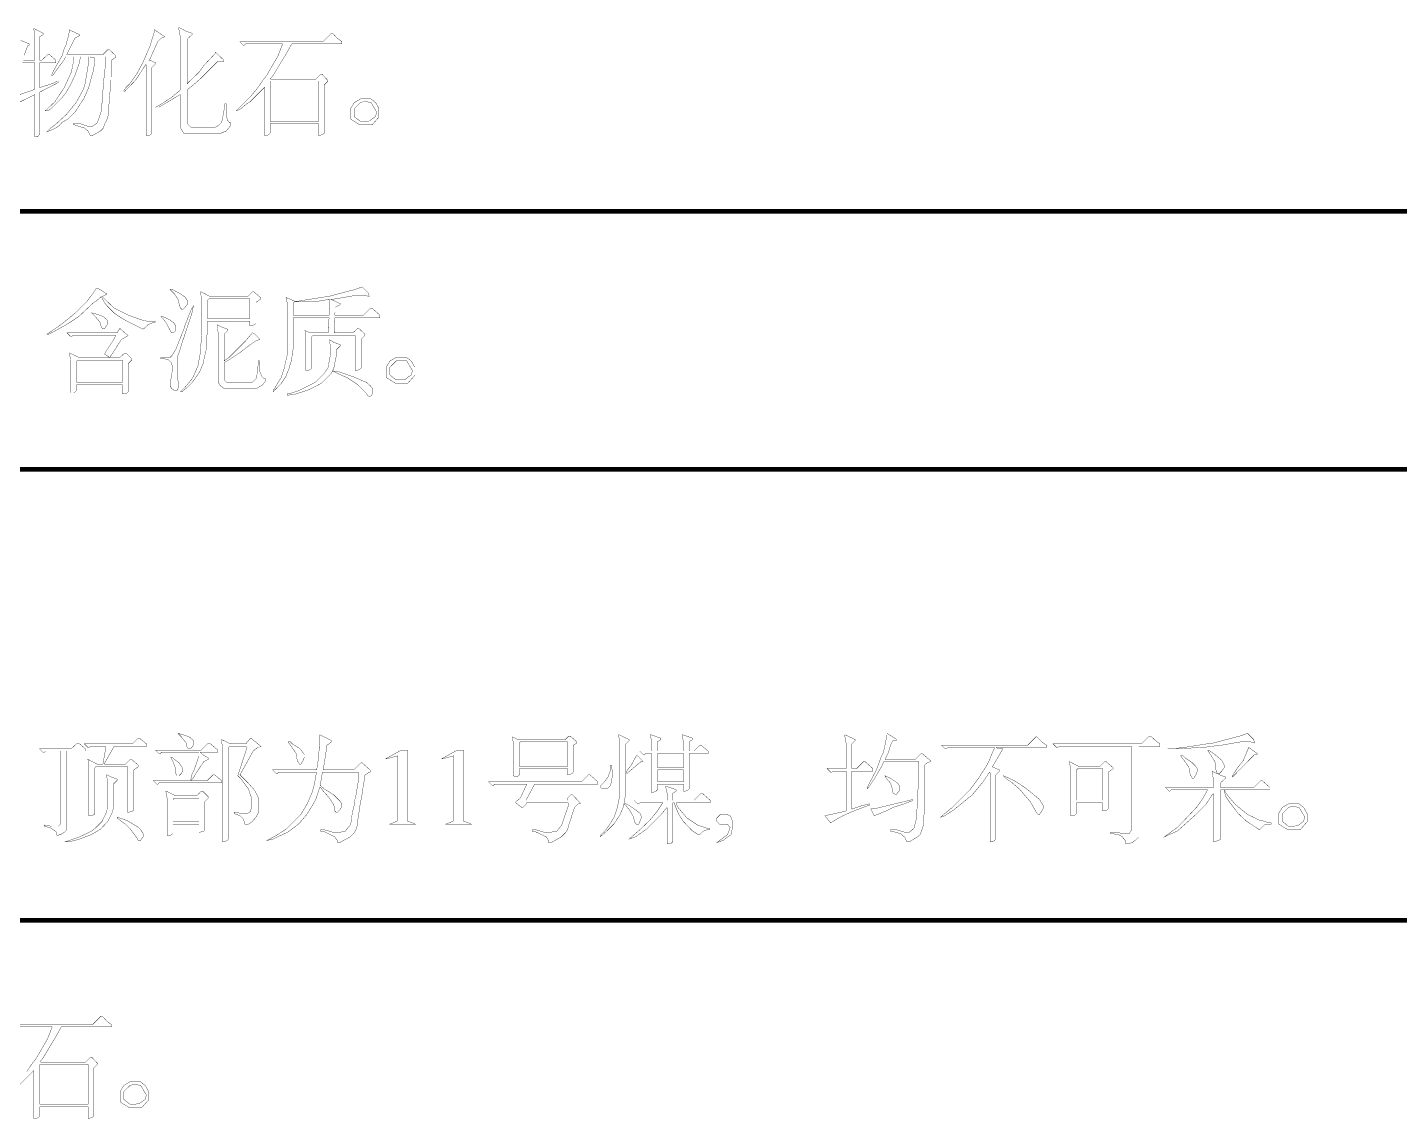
# Model space of a CAD drawing. Extents: x 94 to 452, y -72 to 1042.
# Drawn here: x 314.61 to 357.34, y 191.2 to 225.19 of the extents above; entities that cross this region are included whole.
import ezdxf

# ---------------------------------------------------------------- set-up
doc = ezdxf.new("R2010")
doc.units = 0
doc.header["$MEASUREMENT"] = 0
doc.layers.add('TREE_LAYER', color=7, linetype='Continuous')

msp = doc.modelspace()

# ---------------------------------------------------------------- linework, layer by layer
at = {"layer": 'TREE_LAYER'}
for points, const_width, elevation in [([(319.336216, 225.185953), (319.32249, 225.185953), (319.32249, 225.131051), (319.363667, 224.911443), (319.363667, 223.236933), (319.102882, 223.017325), (318.787196, 222.811443), (318.595039, 222.701639), (318.704843, 222.701639), (318.718569, 222.715365), (319.363667, 223.099678), (319.363667, 223.085953), (319.363667, 222.083992), (319.473471, 221.891835), (320.640137, 221.891835), (320.653863, 221.905561), (320.791118, 221.960463), (320.873471, 222.056541), (320.942098, 222.15262), (320.942098, 222.221247), (320.900922, 222.221247), (320.832294, 222.3036), (320.791118, 222.509482), (320.791118, 222.811443), (320.749941, 222.811443), (320.749941, 222.72909), (320.681314, 222.358502), (320.681314, 222.331051), (320.667588, 222.289874), (320.640137, 222.221247), (320.557784, 222.138894), (320.461706, 222.083992), (319.693078, 222.083992), (319.583274, 222.193796), (319.583274, 223.250659), (319.761706, 223.387914), (320.008765, 223.607521), (320.530333, 224.12909), (320.72249, 224.12909), (320.72249, 224.170267), (320.461706, 224.417325), (320.461706, 224.389874), (320.091118, 223.991835), (319.953863, 223.799678), (319.583274, 223.442816), (319.583274, 223.442816), (319.583274, 224.82909), (319.734255, 224.966345), (319.734255, 225.007521), (319.542098, 225.076149), (319.336216, 225.185953), (319.336216, 225.185953)], 0.01, 65), ([(314.340137, 222.85262), (314.834255, 223.099678), (314.834255, 223.099678), (314.834255, 221.782031), (314.916608, 221.782031), (314.985235, 221.864384), (314.985235, 223.168306), (314.998961, 223.182031), (315.561706, 223.470267), (315.575431, 223.470267), (315.575431, 223.511443), (315.534255, 223.511443), (315.355823, 223.42909), (315.342098, 223.42909), (314.998961, 223.319286), (314.985235, 223.319286), (314.985235, 224.087914), (314.985235, 224.087914), (315.493078, 224.087914), (315.493078, 224.170267), (315.287196, 224.348698), (315.24602, 224.348698), (315.053863, 224.170267), (314.985235, 224.170267), (314.985235, 224.170267), (314.985235, 224.897718), (315.095039, 224.966345), (315.095039, 224.966345), (315.095039, 225.007521), (314.806804, 225.158502), (314.806804, 225.158502)], 0.01, 65), ([(314.504843, 224.321247), (314.614647, 224.623208), (314.628372, 224.636933), (314.655823, 224.636933), (314.655823, 224.67811), (314.395039, 224.787914)], 0.01, 65), ([(314.806804, 225.158502), (314.806804, 225.158502), (314.806804, 225.131051), (314.834255, 224.911443), (314.834255, 224.170267), (314.834255, 224.170267), (314.477392, 224.170267)], 0.01, 65), ([(315.904843, 225.117325), (315.904843, 225.117325), (315.904843, 225.034972), (315.849941, 224.787914), (315.836216, 224.760463), (315.82249, 224.67811), (315.753863, 224.540855), (315.685235, 224.307521), (315.410725, 223.827129), (315.355823, 223.689874), (315.383274, 223.689874), (315.397, 223.7036), (315.740137, 224.170267), (315.795039, 224.28007), (316.042098, 224.28007), (316.042098, 224.266345), (316.042098, 224.156541), (316.000922, 223.909482), (315.987196, 223.882031), (315.973471, 223.799678), (315.753863, 223.319286), (315.465627, 222.88007), (315.163667, 222.591835), (315.24602, 222.591835), (315.342098, 222.660463), (315.657784, 222.976149), (315.795039, 223.140855), (315.932294, 223.374188), (316.083274, 223.689874), (316.234255, 224.115365), (316.234255, 224.170267), (316.275431, 224.28007), (316.52249, 224.28007), (316.52249, 224.266345), (316.52249, 224.156541), (316.412686, 223.497718), (316.412686, 223.470267), (316.344059, 223.250659), (316.124451, 222.85262), (315.82249, 222.482031), (315.479353, 222.166345), (315.314647, 222.042816), (315.204843, 221.933012), (315.465627, 222.042816), (315.602882, 222.138894), (315.685235, 222.234972), (315.863667, 222.331051), (316.097, 222.564384), (316.37151, 222.989874), (316.426412, 223.113404), (316.52249, 223.346737), (316.577392, 223.55262), (316.673471, 223.895757), (316.700922, 224.238894), (316.563667, 224.266345), (316.563667, 224.28007), (317.030333, 224.28007), (317.030333, 224.266345), (317.030333, 223.964384), (317.002882, 223.758502), (316.961706, 223.27811), (316.961706, 223.27811), (316.934255, 222.948698), (316.934255, 222.934972), (316.934255, 222.838894), (316.920529, 222.825169), (316.920529, 222.619286), (316.810725, 222.3036), (316.783274, 222.221247), (316.632294, 222.111443), (316.481314, 222.111443), (316.24798, 222.193796), (316.042098, 222.193796), (316.042098, 222.15262), (316.083274, 222.15262), (316.289157, 222.083992), (316.344059, 222.083992), (316.495039, 221.960463), (316.563667, 221.823208), (316.632294, 221.823208), (316.879353, 221.960463), (316.961706, 222.042816), (317.030333, 222.221247), (317.07151, 222.289874), (317.112686, 222.399678), (317.126412, 222.564384), (317.126412, 222.57811), (317.126412, 222.605561), (317.140137, 222.742816), (317.140137, 222.797718), (317.153863, 222.811443), (317.153863, 222.866345), (317.153863, 222.921247), (317.181314, 223.223208), (317.181314, 223.223208), (317.208765, 223.55262), (317.208765, 223.566345), (317.208765, 223.662423), (317.22249, 223.676149), (317.22249, 224.170267), (317.359745, 224.266345), (317.359745, 224.28007), (317.359745, 224.307521), (317.153863, 224.499678), (317.112686, 224.499678), (316.961706, 224.348698), (315.836216, 224.348698), (315.836216, 224.362423), (316.083274, 224.856541), (316.234255, 224.938894), (316.234255, 224.966345), (315.904843, 225.117325), (315.904843, 225.117325)], 0.01, 65), ([(318.567588, 225.117325), (318.553863, 225.117325), (318.553863, 225.034972), (318.416608, 224.595757), (318.197, 224.087914), (318.004843, 223.731051), (317.785235, 223.42909), (317.675431, 223.319286), (317.606804, 223.223208), (317.606804, 223.209482), (317.64798, 223.209482), (317.977392, 223.55262), (318.293078, 224.033012), (318.306804, 224.019286), (318.306804, 221.823208), (318.389157, 221.823208), (318.444059, 221.850659), (318.485235, 221.891835), (318.485235, 223.950659), (318.595039, 224.060463), (318.595039, 224.087914), (318.416608, 224.170267), (318.402882, 224.170267), (318.389157, 224.170267), (318.416608, 224.197718), (318.663667, 224.746737), (318.773471, 224.856541), (318.883274, 224.897718), (318.567588, 225.117325), (318.567588, 225.117325)], 0.01, 65), ([(324.112686, 225.007521), (324.07151, 225.007521), (323.810725, 224.746737), (321.216608, 224.746737), (321.326412, 224.636933), (321.367588, 224.636933), (321.395039, 224.67811), (322.54798, 224.67811), (322.54798, 224.664384), (322.410725, 224.307521), (322.053863, 223.689874), (321.944059, 223.55262), (321.765627, 223.291835), (321.54602, 223.031051), (321.106804, 222.591835), (321.216608, 222.633012), (321.436216, 222.811443), (321.54602, 222.88007), (321.985235, 223.319286), (321.985235, 223.319286), (321.985235, 221.823208), (322.067588, 221.823208), (322.12249, 221.850659), (322.163667, 221.891835), (322.163667, 222.18007), (322.177392, 222.193796), (323.659745, 222.193796), (323.673471, 222.18007), (323.673471, 221.823208), (323.714647, 221.823208), (323.810725, 221.864384), (323.851902, 221.891835), (323.851902, 223.401639), (323.961706, 223.511443), (323.961706, 223.538894), (323.783274, 223.731051), (323.742098, 223.731051), (323.591118, 223.58007), (322.191118, 223.58007), (322.177392, 223.593796), (322.273471, 223.717325), (322.602882, 224.266345), (322.630333, 224.307521), (322.836216, 224.67811), (324.400922, 224.67811), (324.400922, 224.746737), (324.249941, 224.856541), (324.112686, 225.007521), (324.112686, 225.007521)], 0.01, 65), ([(314.449941, 224.087914), (314.834255, 224.087914), (314.834255, 224.087914), (314.834255, 223.264384), (314.738176, 223.223208), (314.14798, 223.031051)], 0.01, 65), ([(322.163667, 223.497718), (322.177392, 223.511443), (323.659745, 223.511443), (323.673471, 223.497718), (323.673471, 222.262423), (323.659745, 222.262423), (322.177392, 222.262423), (322.163667, 222.262423), (322.163667, 223.497718), (322.163667, 223.497718)], 0.01, 65), ([(325.306804, 222.962423), (324.977392, 222.962423), (324.785235, 222.85262), (324.675431, 222.674188), (324.675431, 222.331051), (324.963667, 222.15262), (325.334255, 222.15262), (325.553863, 222.399678), (325.553863, 222.660463), (325.457784, 222.838894), (325.306804, 222.962423), (325.306804, 222.962423)], 0.01, 65), ([(325.114647, 222.88007), (325.128372, 222.88007), (325.306804, 222.85262), (325.485235, 222.550659), (325.444059, 222.413404), (325.251902, 222.276149), (324.977392, 222.262423), (324.785235, 222.413404), (324.785235, 222.660463), (324.977392, 222.85262), (325.032294, 222.866345), (325.114647, 222.88007), (325.114647, 222.88007)], 0.01, 65), ([(221.22612, 219.464371), (399.22612, 219.464371)], 0.15, 178), ([(316.797013, 217.064943), (316.755836, 217.064943), (316.742111, 217.051218), (316.604856, 216.845336), (316.467601, 216.666904), (316.083287, 216.28259), (315.644072, 215.925728), (315.218581, 215.637492), (315.287209, 215.637492), (315.685248, 215.8571), (315.877405, 215.966904), (316.206817, 216.186512), (316.646032, 216.598277), (316.687209, 216.625728), (316.783287, 216.694355), (316.906817, 216.804159), (317.002895, 216.625728), (317.085248, 216.515924), (317.318581, 216.28259), (317.524464, 216.145336), (317.68917, 216.049257), (318.210738, 215.788473), (318.361719, 215.925728), (318.54015, 216.008081), (318.581327, 216.008081), (318.581327, 216.035532), (318.347993, 216.035532), (318.169562, 216.076708), (318.142111, 216.076708), (317.977405, 216.145336), (317.744072, 216.227688), (317.304856, 216.447296), (316.934268, 216.804159), (317.085248, 216.886512), (316.797013, 217.064943), (316.797013, 217.064943)], 0.01, 66), ([(325.032307, 217.10612), (324.716621, 216.996316), (324.68917, 216.996316), (323.961719, 216.804159), (323.920542, 216.804159), (323.055836, 216.666904), (322.987209, 216.666904), (322.987209, 216.653179), (322.918581, 216.653179), (322.918581, 216.666904), (322.89113, 216.68063), (322.657797, 216.776708), (322.698974, 216.598277), (322.698974, 215.00612), (322.616621, 214.635532), (322.616621, 214.608081), (322.506817, 214.278669), (322.397013, 214.100237), (322.259758, 213.88063), (322.259758, 213.839453), (322.520542, 214.113963), (322.657797, 214.319845), (322.671523, 214.374747), (322.767601, 214.594355), (322.767601, 214.635532), (322.836229, 214.827688), (322.849954, 214.992394), (322.863679, 214.992394), (322.863679, 215.033571), (322.877405, 215.1571), (322.877405, 216.145336), (322.877405, 216.145336), (323.98917, 216.145336), (324.002895, 216.145336), (323.98917, 216.035532), (323.98917, 216.035532), (323.98917, 215.939453), (323.98917, 215.939453), (323.98917, 215.8571), (323.975444, 215.8571), (323.975444, 215.761022), (323.975444, 215.761022), (323.975444, 215.678669), (323.975444, 215.678669), (323.412699, 215.678669), (323.247993, 215.747296), (323.275444, 215.568865), (323.275444, 214.498277), (323.371523, 214.512002), (323.426425, 214.539453), (323.467601, 214.58063), (323.467601, 215.568865), (323.495052, 215.596316), (324.812699, 215.596316), (324.812699, 215.596316), (324.812699, 214.498277), (324.853876, 214.498277), (324.949954, 214.539453), (325.004856, 214.58063), (325.004856, 215.486512), (325.11466, 215.596316), (325.11466, 215.637492), (324.922503, 215.815924), (324.895052, 215.815924), (324.744072, 215.678669), (324.167601, 215.678669), (324.153876, 215.678669), (324.153876, 215.719845), (324.167601, 215.733571), (324.167601, 215.829649), (324.167601, 215.829649), (324.167601, 215.925728), (324.167601, 215.925728), (324.167601, 216.021806), (324.181327, 216.035532), (324.181327, 216.145336), (324.181327, 216.145336), (325.581327, 216.145336), (325.581327, 216.227688), (325.334268, 216.447296), (325.293091, 216.447296), (325.073483, 216.227688), (324.195052, 216.227688), (324.181327, 216.227688), (324.181327, 216.296316), (324.195052, 216.296316), (324.195052, 216.474747), (324.332307, 216.543375), (324.346032, 216.5571), (324.346032, 216.584551), (324.057797, 216.721806), (324.085248, 216.721806), (324.208778, 216.735532), (324.84015, 216.845336), (325.11466, 216.845336), (325.251915, 216.804159), (325.224464, 216.913963), (325.032307, 217.10612), (325.032307, 217.10612)], 0.01, 66), ([(319.130346, 217.023767), (319.047993, 217.023767), (319.198974, 216.872786), (319.308778, 216.694355), (319.336229, 216.543375), (319.377405, 216.447296), (319.418581, 216.40612), (319.446032, 216.40612), (319.528385, 216.488473), (319.597013, 216.584551), (319.597013, 216.666904), (319.51466, 216.790434), (319.377405, 216.886512), (319.130346, 217.023767), (319.130346, 217.023767)], 0.01, 66), ([(320.008778, 216.955139), (319.995052, 216.955139), (319.995052, 216.927688), (320.036229, 216.708081), (320.036229, 215.637492), (319.995052, 215.1571), (319.995052, 215.074747), (319.926425, 214.704159), (319.926425, 214.676708), (319.775444, 214.319845), (319.706817, 214.210041), (319.487209, 213.949257), (319.377405, 213.839453), (319.418581, 213.839453), (319.583287, 213.976708), (319.747993, 214.141414), (319.967601, 214.4571), (320.077405, 214.717885), (320.077405, 214.772786), (320.104856, 214.855139), (320.146032, 215.033571), (320.187209, 215.212002), (320.187209, 215.568865), (320.21466, 215.664943), (320.21466, 216.035532), (320.228385, 216.035532), (321.532307, 216.035532), (321.532307, 216.035532), (321.532307, 215.898277), (321.573483, 215.898277), (321.669562, 215.925728), (321.724464, 215.966904), (321.724464, 216.625728), (321.861719, 216.721806), (321.861719, 216.735532), (321.861719, 216.776708), (321.655836, 216.955139), (321.61466, 216.955139), (321.463679, 216.804159), (320.297013, 216.804159), (320.008778, 216.955139), (320.008778, 216.955139)], 0.01, 66), ([(320.255836, 216.735532), (320.255836, 216.735532), (321.532307, 216.735532), (321.532307, 216.735532), (321.532307, 216.117885), (321.532307, 216.117885), (320.228385, 216.117885), (320.21466, 216.117885), (320.21466, 216.694355), (320.255836, 216.735532), (320.255836, 216.735532)], 0.01, 66), ([(323.98917, 216.708081), (323.98917, 216.721806), (324.016621, 216.708081), (324.016621, 216.433571), (324.002895, 216.433571), (324.002895, 216.337492), (324.002895, 216.323767), (324.002895, 216.227688), (323.98917, 216.227688), (322.877405, 216.227688), (322.877405, 216.227688), (322.877405, 216.584551), (322.918581, 216.639453), (323.687209, 216.666904), (323.824464, 216.694355), (323.98917, 216.708081), (323.98917, 216.708081)], 0.01, 66), ([(316.618581, 216.296316), (316.604856, 216.296316), (316.728385, 216.172786), (316.86564, 216.008081), (316.906817, 215.8571), (316.934268, 215.815924), (317.016621, 215.815924), (317.085248, 215.925728), (317.085248, 216.076708), (316.961719, 216.186512), (316.769562, 216.255139), (316.71466, 216.268865), (316.618581, 216.296316), (316.618581, 216.296316)], 0.01, 66), ([(319.775444, 216.515924), (319.706817, 216.40612), (319.487209, 215.843375), (319.487209, 215.815924), (319.226425, 215.1571), (319.116621, 214.978669), (319.047993, 214.910041), (318.759758, 214.910041), (318.759758, 214.868865), (318.869562, 214.868865), (319.006817, 214.827688), (319.08917, 214.745336), (319.116621, 214.649257), (319.116621, 214.498277), (319.08917, 214.30612), (319.08917, 214.278669), (319.047993, 214.18259), (319.047993, 214.03161), (319.08917, 213.949257), (319.185248, 213.88063), (319.267601, 213.88063), (319.308778, 213.976708), (319.308778, 214.141414), (319.267601, 214.278669), (319.267601, 214.910041), (319.308778, 215.00612), (319.349954, 215.129649), (319.446032, 215.445336), (319.473483, 215.513963), (319.747993, 216.351218), (319.747993, 216.378669), (319.775444, 216.515924), (319.775444, 216.515924)], 0.01, 66), ([(317.483287, 215.815924), (317.400934, 215.678669), (315.836229, 215.678669), (315.946032, 215.568865), (315.987209, 215.568865), (316.028385, 215.596316), (317.359758, 215.596316), (317.359758, 215.596316), (317.263679, 215.417885), (317.044072, 215.088473), (317.016621, 215.019845), (317.016621, 215.00612), (317.126425, 214.937492), (317.153876, 214.910041), (317.153876, 214.910041), (316.206817, 214.910041), (315.918581, 215.047296), (315.946032, 214.813963), (315.946032, 213.812002), (316.042111, 213.812002), (316.097013, 213.839453), (316.138189, 213.88063), (316.138189, 214.059061), (316.138189, 214.059061), (317.551915, 214.059061), (317.56564, 214.059061), (317.56564, 213.770826), (317.606817, 213.770826), (317.702895, 213.798277), (317.744072, 213.839453), (317.744072, 214.717885), (317.853876, 214.827688), (317.853876, 214.868865), (317.675444, 215.047296), (317.634268, 215.047296), (317.483287, 214.910041), (317.167601, 214.910041), (317.167601, 214.910041), (317.263679, 215.047296), (317.524464, 215.459061), (317.744072, 215.596316), (317.634268, 215.678669), (317.483287, 215.815924), (317.483287, 215.815924)], 0.01, 66), ([(318.800934, 216.186512), (318.759758, 216.186512), (318.842111, 216.104159), (318.938189, 215.966904), (319.08917, 215.678669), (319.157797, 215.678669), (319.198974, 215.719845), (319.226425, 215.774747), (319.226425, 215.898277), (319.157797, 215.994355), (319.047993, 216.076708), (318.910738, 216.145336), (318.800934, 216.186512), (318.800934, 216.186512)], 0.01, 66), ([(320.516621, 215.925728), (320.516621, 215.925728), (320.516621, 215.912002), (320.544072, 215.692394), (320.544072, 214.141414), (320.612699, 214.03161), (320.722503, 213.949257), (321.751915, 213.949257), (321.820542, 213.990434), (321.930346, 214.059061), (322.012699, 214.168865), (322.012699, 214.251218), (321.971523, 214.251218), (321.902895, 214.319845), (321.834268, 214.498277), (321.834268, 214.800237), (321.793091, 214.800237), (321.793091, 214.704159), (321.751915, 214.347296), (321.724464, 214.251218), (321.61466, 214.141414), (320.804856, 214.141414), (320.736229, 214.210041), (320.736229, 214.745336), (320.873483, 214.827688), (321.202895, 215.047296), (321.546032, 215.308081), (321.751915, 215.445336), (321.834268, 215.459061), (321.834268, 215.486512), (321.683287, 215.637492), (321.61466, 215.678669), (321.395052, 215.417885), (320.873483, 214.896316), (320.763679, 214.827688), (320.736229, 214.800237), (320.736229, 214.813963), (320.736229, 215.637492), (320.846032, 215.747296), (320.846032, 215.788473), (320.653876, 215.8571), (320.516621, 215.925728), (320.516621, 215.925728)], 0.01, 66), ([(324.016621, 215.459061), (324.016621, 215.459061), (324.016621, 215.43161), (324.044072, 215.212002), (324.044072, 215.00612), (323.975444, 214.635532), (323.975444, 214.608081), (323.86564, 214.429649), (323.563679, 214.127688), (323.069562, 213.88063), (322.74015, 213.770826), (322.698974, 213.770826), (322.698974, 213.729649), (322.959758, 213.770826), (323.385248, 213.908081), (323.755836, 214.100237), (324.085248, 214.429649), (324.098974, 214.484551), (324.112699, 214.484551), (324.222503, 214.429649), (324.56564, 214.278669), (324.895052, 214.059061), (325.155836, 213.798277), (325.224464, 213.702198), (325.293091, 213.702198), (325.361719, 213.798277), (325.361719, 213.921806), (325.293091, 214.017885), (325.155836, 214.141414), (325.100934, 214.155139), (324.826425, 214.278669), (324.798974, 214.292394), (324.277405, 214.470826), (324.249954, 214.470826), (324.153876, 214.484551), (324.112699, 214.498277), (324.153876, 214.608081), (324.195052, 214.827688), (324.236229, 214.992394), (324.236229, 215.1571), (324.346032, 215.266904), (324.346032, 215.308081), (324.153876, 215.376708), (324.016621, 215.459061), (324.016621, 215.459061)], 0.01, 66), ([(316.16564, 214.827688), (316.16564, 214.827688), (317.551915, 214.827688), (317.56564, 214.827688), (317.56564, 214.141414), (317.551915, 214.141414), (316.138189, 214.141414), (316.138189, 214.141414), (316.138189, 214.800237), (316.16564, 214.827688), (316.16564, 214.827688)], 0.01, 66), ([(326.418581, 214.910041), (326.08917, 214.910041), (325.897013, 214.800237), (325.787209, 214.621806), (325.787209, 214.278669), (326.075444, 214.100237), (326.446032, 214.100237), (326.66564, 214.347296), (326.66564, 214.608081), (326.569562, 214.786512), (326.418581, 214.910041), (326.418581, 214.910041)], 0.01, 66), ([(326.226425, 214.827688), (326.24015, 214.827688), (326.418581, 214.800237), (326.597013, 214.498277), (326.555836, 214.361022), (326.363679, 214.223767), (326.08917, 214.210041), (325.897013, 214.361022), (325.897013, 214.608081), (326.08917, 214.800237), (326.144072, 214.813963), (326.226425, 214.827688), (326.226425, 214.827688)], 0.01, 66), ([(221.22612, 211.425005), (399.22612, 211.425005)], 0.15, 178), ([(318.096357, 203.04648), (318.055181, 203.04648), (317.876749, 202.868048), (316.380671, 202.868048), (316.490475, 202.758244), (316.517926, 202.758244), (316.559102, 202.785695), (317.025769, 202.785695), (317.039494, 202.785695), (317.039494, 202.703342), (316.957141, 202.236676), (316.77871, 202.236676), (316.490475, 202.387656), (316.517926, 202.140597), (316.517926, 200.630793), (316.614004, 200.630793), (316.668906, 200.658244), (316.710083, 200.699421), (316.710083, 202.126872), (316.737534, 202.168048), (317.725769, 202.168048), (317.725769, 202.168048), (317.725769, 200.740597), (317.766945, 200.740597), (317.863024, 200.768048), (317.917926, 200.809225), (317.917926, 202.058244), (318.055181, 202.154323), (318.055181, 202.168048), (318.055181, 202.209225), (317.849298, 202.387656), (317.808122, 202.387656), (317.657141, 202.236676), (317.012043, 202.236676), (316.998318, 202.250401), (317.163024, 202.538636), (317.300279, 202.785695), (318.315965, 202.785695), (318.315965, 202.868048), (318.096357, 203.04648), (318.096357, 203.04648)], 0.01, 67), ([(319.3042, 203.19746), (319.290475, 203.19746), (319.414004, 203.073931), (319.551259, 202.895499), (319.57871, 202.758244), (319.619886, 202.717068), (319.688514, 202.717068), (319.770867, 202.826872), (319.770867, 202.977852), (319.647337, 203.087656), (319.441455, 203.156283), (319.386553, 203.170009), (319.3042, 203.19746), (319.3042, 203.19746)], 0.01, 67), ([(321.568906, 203.04648), (321.541455, 203.032754), (321.4042, 202.868048), (320.937534, 202.868048), (320.649298, 203.005303), (320.676749, 202.77197), (320.676749, 199.820989), (320.772828, 199.834715), (320.82773, 199.862166), (320.868906, 199.903342), (320.868906, 202.758244), (320.896357, 202.785695), (321.417926, 202.785695), (321.445377, 202.758244), (321.157141, 201.879813), (321.239494, 201.79746), (321.486553, 201.468048), (321.596357, 201.152362), (321.596357, 200.919029), (321.555181, 200.781774), (321.555181, 200.768048), (321.459102, 200.699421), (321.280671, 200.699421), (321.074788, 200.740597), (321.047337, 200.740597), (321.047337, 200.699421), (321.225769, 200.630793), (321.335573, 200.520989), (321.376749, 200.370009), (321.486553, 200.370009), (321.596357, 200.438636), (321.706161, 200.562166), (321.815965, 200.740597), (321.815965, 201.152362), (321.67871, 201.426872), (321.459102, 201.673931), (321.225769, 201.907264), (321.637534, 202.64844), (321.774788, 202.758244), (321.884592, 202.785695), (321.568906, 203.04648), (321.568906, 203.04648)], 0.01, 67), ([(323.710083, 203.156283), (323.710083, 203.156283), (323.710083, 202.77197), (323.696357, 202.77197), (323.682632, 202.593538), (323.668906, 202.456283), (323.668906, 202.415107), (323.614004, 202.058244), (322.241455, 202.058244), (322.351259, 201.94844), (322.392436, 201.94844), (322.419886, 201.989617), (323.600279, 201.989617), (323.600279, 201.975891), (323.600279, 201.975891), (323.600279, 201.934715), (323.572828, 201.811185), (323.572828, 201.783734), (323.559102, 201.715107), (323.559102, 201.687656), (323.517926, 201.509225), (323.5042, 201.481774), (323.490475, 201.399421), (323.325769, 201.015107), (323.188514, 200.781774), (323.119886, 200.67197), (322.666945, 200.219029), (322.351259, 200.013146), (322.063024, 199.862166), (322.255181, 199.903342), (322.419886, 199.985695), (322.721847, 200.12295), (323.07871, 200.39746), (323.106161, 200.438636), (323.298318, 200.658244), (323.517926, 201.015107), (323.600279, 201.179813), (323.710083, 201.52295), (323.737534, 201.509225), (323.806161, 201.413146), (323.92969, 201.275891), (324.039494, 201.138636), (324.149298, 200.960205), (324.176749, 200.781774), (324.217926, 200.740597), (324.259102, 200.740597), (324.341455, 200.82295), (324.396357, 200.919029), (324.396357, 201.001382), (324.32773, 201.09746), (324.135573, 201.289617), (323.847337, 201.468048), (323.723808, 201.577852), (323.77871, 201.907264), (323.792436, 201.920989), (323.792436, 201.962166), (323.806161, 201.989617), (324.9042, 201.989617), (324.917926, 201.975891), (324.917926, 201.756283), (324.835573, 201.262166), (324.821847, 201.234715), (324.794396, 201.070009), (324.794396, 201.042558), (324.766945, 200.877852), (324.725769, 200.754323), (324.712043, 200.630793), (324.698318, 200.507264), (324.698318, 200.479813), (324.657141, 200.342558), (324.506161, 200.150401), (324.368906, 200.12295), (324.341455, 200.12295), (324.094396, 200.12295), (323.861063, 200.191578), (323.737534, 200.191578), (323.737534, 200.150401), (323.819886, 200.150401), (324.176749, 199.97197), (324.259102, 199.862166), (324.259102, 199.793538), (324.32773, 199.793538), (324.657141, 199.97197), (324.780671, 200.095499), (324.835573, 200.191578), (324.849298, 200.232754), (324.876749, 200.328832), (324.890475, 200.479813), (324.917926, 200.630793), (324.917926, 200.67197), (324.945377, 200.795499), (324.945377, 200.864127), (325.02773, 201.303342), (325.02773, 201.344519), (325.096357, 201.742558), (325.096357, 201.879813), (325.247337, 201.989617), (325.274788, 201.989617), (325.274788, 202.058244), (325.02773, 202.277852), (324.986553, 202.277852), (324.766945, 202.058244), (323.819886, 202.058244), (323.819886, 202.07197), (323.888514, 202.511185), (323.888514, 202.552362), (323.92969, 202.730793), (323.92969, 202.826872), (324.066945, 202.92295), (324.066945, 202.936676), (324.066945, 202.977852), (323.710083, 203.156283), (323.710083, 203.156283)], 0.01, 67), ([(331.506161, 203.115107), (331.464985, 203.115107), (331.355181, 203.005303), (329.872828, 203.005303), (329.708122, 203.087656), (329.735573, 202.909225), (329.735573, 201.879813), (329.8042, 201.838636), (329.845377, 201.838636), (329.92773, 201.907264), (329.92773, 202.085695), (329.92773, 202.099421), (331.423808, 202.099421), (331.423808, 202.085695), (331.423808, 201.907264), (331.464985, 201.907264), (331.574788, 201.94844), (331.602239, 201.989617), (331.602239, 202.826872), (331.712043, 202.895499), (331.712043, 202.936676), (331.506161, 203.115107), (331.506161, 203.115107)], 0.01, 67), ([(333.02969, 203.156283), (333.015965, 203.156283), (333.015965, 203.128832), (333.057141, 202.909225), (333.057141, 201.275891), (333.002239, 201.015107), (332.988514, 200.919029), (332.87871, 200.589617), (332.768906, 200.411185), (332.617926, 200.191578), (332.439494, 200.013146), (332.439494, 199.97197), (332.672828, 200.177852), (332.87871, 200.383734), (333.057141, 200.658244), (333.166945, 200.919029), (333.180671, 201.001382), (333.208122, 200.987656), (333.359102, 200.809225), (333.468906, 200.617068), (333.523808, 200.424911), (333.564985, 200.370009), (333.647337, 200.370009), (333.715965, 200.54844), (333.715965, 200.630793), (333.688514, 200.699421), (333.661063, 200.726872), (333.496357, 200.850401), (333.331651, 200.960205), (333.194396, 201.028832), (333.194396, 201.09746), (333.235573, 201.275891), (333.235573, 202.868048), (333.345377, 202.977852), (333.345377, 203.005303), (333.166945, 203.087656), (333.02969, 203.156283), (333.02969, 203.156283)], 0.01, 67), ([(334.017926, 203.156283), (334.0042, 203.156283), (334.0042, 203.142558), (334.045377, 202.950401), (334.045377, 202.64844), (334.045377, 202.64844), (333.674788, 202.64844), (333.784592, 202.538636), (333.825769, 202.538636), (333.866945, 202.566087), (334.045377, 202.566087), (334.045377, 202.566087), (334.045377, 201.358244), (334.12773, 201.37197), (334.182632, 201.399421), (334.223808, 201.440597), (334.223808, 201.619029), (334.237534, 201.619029), (335.033612, 201.619029), (335.033612, 201.619029), (335.033612, 201.399421), (335.102239, 201.399421), (335.170867, 201.426872), (335.212043, 201.468048), (335.212043, 202.566087), (335.225769, 202.566087), (335.802239, 202.566087), (335.802239, 202.64844), (335.582632, 202.826872), (335.541455, 202.826872), (335.363024, 202.64844), (335.225769, 202.64844), (335.212043, 202.64844), (335.212043, 202.936676), (335.321847, 203.005303), (335.321847, 203.04648), (335.006161, 203.156283), (334.992436, 203.156283), (334.992436, 203.142558), (335.033612, 202.950401), (335.033612, 202.64844), (335.033612, 202.64844), (334.237534, 202.64844), (334.223808, 202.64844), (334.223808, 202.936676), (334.333612, 203.005303), (334.333612, 203.04648), (334.017926, 203.156283), (334.017926, 203.156283)], 0.01, 67), ([(340.057141, 203.156283), (340.057141, 203.156283), (340.057141, 203.128832), (340.098318, 202.909225), (340.098318, 202.099421), (340.084592, 202.099421), (339.508122, 202.099421), (339.617926, 201.989617), (339.659102, 201.989617), (339.686553, 202.017068), (340.084592, 202.017068), (340.098318, 202.017068), (340.098318, 200.781774), (340.002239, 200.754323), (339.439494, 200.630793), (339.617926, 200.411185), (339.947337, 200.603342), (340.180671, 200.713146), (340.523808, 200.850401), (340.825769, 200.960205), (340.825769, 201.001382), (340.661063, 200.960205), (340.633612, 200.960205), (340.276749, 200.836676), (340.276749, 200.836676), (340.276749, 202.017068), (340.276749, 202.017068), (340.935573, 202.017068), (340.935573, 202.099421), (340.688514, 202.319029), (340.647337, 202.319029), (340.42773, 202.099421), (340.276749, 202.099421), (340.276749, 202.099421), (340.276749, 202.868048), (340.386553, 202.977852), (340.386553, 203.005303), (340.208122, 203.087656), (340.057141, 203.156283), (340.057141, 203.156283)], 0.01, 67), ([(341.374788, 203.19746), (341.374788, 203.19746), (341.374788, 203.142558), (341.264985, 202.607264), (341.196357, 202.470009), (341.045377, 202.058244), (340.784592, 201.564127), (340.757141, 201.509225), (340.757141, 201.468048), (340.825769, 201.550401), (340.963024, 201.756283), (341.223808, 202.195499), (341.251259, 202.264127), (341.27871, 202.319029), (342.363024, 202.319029), (342.363024, 202.305303), (342.363024, 201.536676), (342.321847, 201.385695), (342.321847, 201.042558), (342.294396, 200.617068), (342.294396, 200.54844), (342.212043, 200.232754), (342.074788, 200.12295), (341.910083, 200.12295), (341.676749, 200.191578), (341.484592, 200.191578), (341.484592, 200.150401), (341.525769, 200.150401), (341.772828, 200.081774), (341.923808, 199.97197), (341.992436, 199.820989), (342.074788, 199.820989), (342.321847, 199.97197), (342.4042, 200.040597), (342.472828, 200.219029), (342.486553, 200.273931), (342.514004, 200.356283), (342.52773, 200.67197), (342.541455, 200.864127), (342.541455, 202.209225), (342.623808, 202.277852), (342.733612, 202.319029), (342.733612, 202.34648), (342.472828, 202.566087), (342.431651, 202.566087), (342.25322, 202.387656), (341.319886, 202.387656), (341.319886, 202.401382), (341.415965, 202.593538), (341.484592, 202.826872), (341.55322, 202.964127), (341.566945, 202.977852), (341.663024, 202.977852), (341.663024, 203.019029), (341.374788, 203.19746), (341.374788, 203.19746)], 0.01, 67), ([(346.041455, 203.087656), (346.014004, 203.087656), (345.75322, 202.826872), (343.076749, 202.826872), (343.186553, 202.717068), (343.22773, 202.717068), (343.268906, 202.758244), (344.723808, 202.758244), (344.723808, 202.744519), (344.586553, 202.428832), (344.586553, 202.415107), (344.5042, 202.236676), (344.243416, 201.824911), (343.955181, 201.440597), (343.392436, 200.877852), (343.049298, 200.589617), (343.131651, 200.603342), (343.447337, 200.809225), (344.023808, 201.275891), (344.366945, 201.687656), (344.531651, 201.934715), (344.572828, 201.989617), (344.586553, 201.962166), (344.586553, 199.820989), (344.655181, 199.820989), (344.723808, 199.862166), (344.764985, 199.903342), (344.764985, 201.907264), (344.874788, 202.017068), (344.874788, 202.058244), (344.655181, 202.154323), (344.984592, 202.717068), (344.984592, 202.717068), (344.77871, 202.744519), (344.792436, 202.758244), (346.343416, 202.758244), (346.343416, 202.826872), (346.192436, 202.936676), (346.041455, 203.087656), (346.041455, 203.087656)], 0.01, 67), ([(349.582632, 203.115107), (349.541455, 203.115107), (349.294396, 202.868048), (346.549298, 202.868048), (346.659102, 202.758244), (346.686553, 202.758244), (346.72773, 202.785695), (348.992436, 202.785695), (348.992436, 202.785695), (348.992436, 200.191578), (348.923808, 200.081774), (348.772828, 200.081774), (348.443416, 200.109225), (348.333612, 200.12295), (348.333612, 200.081774), (348.594396, 200.040597), (348.7042, 199.97197), (348.814004, 199.834715), (348.814004, 199.752362), (348.855181, 199.752362), (349.006161, 199.793538), (349.102239, 199.862166), (349.212043, 199.97197), (349.212043, 202.785695), (349.225769, 202.785695), (349.870867, 202.785695), (349.870867, 202.868048), (349.733612, 202.977852), (349.582632, 203.115107), (349.582632, 203.115107)], 0.01, 67), ([(352.602239, 203.19746), (352.286553, 203.087656), (352.259102, 203.087656), (351.531651, 202.895499), (351.490475, 202.895499), (350.625769, 202.758244), (350.557141, 202.758244), (350.296357, 202.717068), (350.268906, 202.717068), (351.257141, 202.758244), (351.394396, 202.785695), (351.77871, 202.826872), (352.410083, 202.936676), (352.684592, 202.936676), (352.821847, 202.895499), (352.794396, 203.005303), (352.602239, 203.19746), (352.602239, 203.19746)], 0.01, 67), ([(316.202239, 202.895499), (316.161063, 202.895499), (315.968906, 202.717068), (314.980671, 202.717068), (315.090475, 202.607264), (315.131651, 202.607264), (315.172828, 202.64844), (315.639494, 202.64844), (315.639494, 202.634715), (315.639494, 200.370009), (315.570867, 200.301382), (315.364985, 200.301382), (315.131651, 200.342558), (315.131651, 200.301382), (315.310083, 200.260205), (315.419886, 200.191578), (315.502239, 200.12295), (315.52969, 200.013146), (315.65322, 200.054323), (315.749298, 200.109225), (315.831651, 200.191578), (315.831651, 202.634715), (315.831651, 202.64844), (316.408122, 202.64844), (316.408122, 202.717068), (316.202239, 202.895499), (316.202239, 202.895499)], 0.01, 67), ([(320.27871, 202.895499), (320.237534, 202.895499), (320.017926, 202.675891), (318.590475, 202.675891), (318.700279, 202.566087), (318.741455, 202.566087), (318.782632, 202.607264), (319.949298, 202.607264), (319.949298, 202.607264), (319.949298, 202.49746), (319.798318, 202.058244), (319.72969, 201.920989), (319.688514, 201.728832), (318.521847, 201.728832), (318.631651, 201.619029), (318.672828, 201.619029), (318.700279, 201.660205), (320.649298, 201.660205), (320.649298, 201.728832), (320.42969, 201.907264), (320.388514, 201.907264), (320.210083, 201.728832), (319.702239, 201.728832), (319.702239, 201.728832), (319.770867, 201.811185), (319.949298, 202.099421), (320.100279, 202.319029), (320.237534, 202.387656), (320.237534, 202.428832), (320.059102, 202.538636), (319.990475, 202.607264), (319.990475, 202.607264), (320.539494, 202.607264), (320.539494, 202.675891), (320.27871, 202.895499), (320.27871, 202.895499)], 0.01, 67), ([(322.790475, 202.936676), (322.721847, 202.936676), (322.817926, 202.799421), (322.968906, 202.579813), (323.010083, 202.34648), (323.07871, 202.236676), (323.119886, 202.236676), (323.188514, 202.34648), (323.22969, 202.456283), (323.22969, 202.538636), (323.161063, 202.634715), (323.07871, 202.730793), (322.859102, 202.868048), (322.790475, 202.936676), (322.790475, 202.936676)], 0.01, 67), ([(326.441455, 202.675891), (326.249298, 202.675891), (325.755181, 202.401382), (325.782632, 202.401382), (326.139494, 202.49746), (326.139494, 202.250401), (326.139494, 200.562166), (326.125769, 200.466087), (325.892436, 200.370009), (326.688514, 200.370009), (326.482632, 200.452362), (326.441455, 200.466087), (326.441455, 200.54844), (326.441455, 202.675891), (326.441455, 202.675891)], 0.01, 67), ([(328.184592, 202.675891), (327.992436, 202.675891), (327.498318, 202.401382), (327.525769, 202.401382), (327.882632, 202.49746), (327.882632, 202.250401), (327.882632, 200.562166), (327.868906, 200.466087), (327.635573, 200.370009), (328.431651, 200.370009), (328.225769, 200.452362), (328.184592, 200.466087), (328.184592, 200.54844), (328.184592, 202.675891), (328.184592, 202.675891)], 0.01, 67), ([(329.955181, 202.936676), (329.955181, 202.936676), (331.423808, 202.936676), (331.423808, 202.936676), (331.423808, 202.168048), (331.423808, 202.168048), (329.92773, 202.168048), (329.92773, 202.168048), (329.92773, 202.895499), (329.955181, 202.936676), (329.955181, 202.936676)], 0.01, 67), ([(334.223808, 202.566087), (334.237534, 202.566087), (335.033612, 202.566087), (335.033612, 202.566087), (335.033612, 202.140597), (335.033612, 202.126872), (334.237534, 202.126872), (334.223808, 202.140597), (334.223808, 202.566087), (334.223808, 202.566087)], 0.01, 67), ([(351.366945, 202.675891), (351.366945, 202.675891), (351.366945, 202.662166), (351.586553, 202.319029), (351.614004, 202.07197), (351.655181, 201.962166), (351.641455, 201.94844), (351.5042, 202.017068), (351.5042, 201.962166), (351.545377, 201.742558), (351.545377, 201.509225), (351.545377, 201.509225), (350.049298, 201.509225), (350.159102, 201.399421), (350.186553, 201.399421), (350.22773, 201.440597), (351.35322, 201.440597), (351.35322, 201.426872), (351.215965, 201.179813), (351.037534, 200.919029), (350.598318, 200.452362), (350.406161, 200.260205), (350.008122, 199.97197), (350.406161, 200.150401), (350.474788, 200.205303), (351.010083, 200.685695), (351.298318, 200.973931), (351.5042, 201.289617), (351.545377, 201.317068), (351.545377, 201.317068), (351.545377, 199.820989), (351.586553, 199.820989), (351.682632, 199.862166), (351.764985, 199.889617), (351.764985, 199.903342), (351.764985, 201.426872), (351.764985, 201.440597), (351.874788, 201.440597), (351.874788, 201.426872), (351.915965, 201.24844), (352.05322, 201.042558), (352.300279, 200.713146), (352.547337, 200.479813), (352.972828, 200.191578), (353.123808, 200.342558), (353.219886, 200.370009), (353.343416, 200.370009), (353.343416, 200.411185), (353.261063, 200.411185), (353.055181, 200.479813), (353.000279, 200.479813), (352.602239, 200.67197), (352.231651, 200.973931), (351.984592, 201.262166), (351.874788, 201.426872), (351.888514, 201.440597), (353.302239, 201.440597), (353.302239, 201.509225), (353.055181, 201.728832), (353.014004, 201.728832), (352.794396, 201.509225), (351.764985, 201.509225), (351.764985, 201.509225), (351.764985, 201.660205), (351.915965, 201.79746), (351.915965, 201.838636), (351.723808, 201.907264), (351.668906, 201.94844), (351.723808, 201.94844), (351.806161, 202.030793), (351.874788, 202.126872), (351.874788, 202.209225), (351.806161, 202.34648), (351.77871, 202.373931), (351.586553, 202.538636), (351.435573, 202.64844), (351.366945, 202.675891), (351.366945, 202.675891)], 0.01, 67), ([(352.643416, 202.758244), (352.615965, 202.703342), (352.464985, 202.34648), (352.286553, 202.113146), (352.135573, 201.879813), (352.135573, 201.838636), (352.821847, 202.538636), (352.9042, 202.538636), (352.9042, 202.566087), (352.890475, 202.579813), (352.643416, 202.758244), (352.643416, 202.758244)], 0.01, 67), ([(319.112043, 202.456283), (319.070867, 202.456283), (319.139494, 202.319029), (319.221847, 202.099421), (319.221847, 201.975891), (319.249298, 201.879813), (319.249298, 201.879813), (319.331651, 201.879813), (319.400279, 201.94844), (319.441455, 202.017068), (319.441455, 202.099421), (319.400279, 202.168048), (319.331651, 202.277852), (319.180671, 202.387656), (319.112043, 202.456283), (319.112043, 202.456283)], 0.01, 67), ([(332.796357, 202.209225), (332.768906, 202.209225), (332.768906, 202.058244), (332.686553, 201.838636), (332.576749, 201.687656), (332.466945, 201.577852), (332.466945, 201.509225), (332.508122, 201.468048), (332.659102, 201.468048), (332.768906, 201.577852), (332.796357, 201.742558), (332.796357, 201.770009), (332.837534, 201.866087), (332.837534, 201.989617), (332.796357, 202.126872), (332.796357, 202.209225), (332.796357, 202.209225)], 0.01, 67), ([(333.606161, 202.49746), (333.564985, 202.49746), (333.42773, 202.236676), (333.276749, 202.030793), (333.276749, 201.94844), (333.715965, 202.319029), (333.784592, 202.319029), (333.606161, 202.49746), (333.606161, 202.49746)], 0.01, 67), ([(347.057141, 202.319029), (347.057141, 202.319029), (347.057141, 202.291578), (347.098318, 202.07197), (347.098318, 200.630793), (347.180671, 200.630793), (347.235573, 200.658244), (347.276749, 200.699421), (347.276749, 201.028832), (347.276749, 201.028832), (348.072828, 201.028832), (348.086553, 201.028832), (348.086553, 200.781774), (348.12773, 200.781774), (348.223808, 200.809225), (348.264985, 200.850401), (348.264985, 201.989617), (348.402239, 202.085695), (348.415965, 202.099421), (348.415965, 202.126872), (348.196357, 202.319029), (348.155181, 202.319029), (348.0042, 202.168048), (347.345377, 202.168048), (347.057141, 202.319029), (347.057141, 202.319029)], 0.01, 67), ([(350.598318, 202.49746), (350.515965, 202.49746), (350.625769, 202.360205), (350.776749, 202.140597), (350.817926, 201.907264), (350.886553, 201.79746), (350.92773, 201.79746), (350.996357, 201.907264), (351.037534, 202.017068), (351.037534, 202.099421), (350.968906, 202.195499), (350.872828, 202.291578), (350.666945, 202.428832), (350.598318, 202.49746), (350.598318, 202.49746)], 0.01, 67), ([(317.080671, 201.907264), (317.066945, 201.907264), (317.066945, 201.893538), (317.108122, 201.673931), (317.108122, 200.919029), (317.066945, 200.740597), (316.92969, 200.452362), (316.723808, 200.24648), (316.600279, 200.150401), (316.22969, 199.97197), (315.790475, 199.820989), (315.914004, 199.820989), (316.188514, 199.889617), (316.586553, 200.040597), (316.77871, 200.150401), (316.888514, 200.219029), (317.108122, 200.452362), (317.259102, 200.754323), (317.286553, 200.905303), (317.286553, 201.619029), (317.396357, 201.728832), (317.396357, 201.770009), (317.217926, 201.838636), (317.080671, 201.907264), (317.080671, 201.907264)], 0.01, 67), ([(332.123808, 201.907264), (332.082632, 201.907264), (331.863024, 201.687656), (328.966945, 201.687656), (329.076749, 201.577852), (329.117926, 201.577852), (329.159102, 201.619029), (330.161063, 201.619029), (330.161063, 201.619029), (330.147337, 201.591578), (329.955181, 201.179813), (329.817926, 201.070009), (329.817926, 201.028832), (329.996357, 200.891578), (330.037534, 200.891578), (330.147337, 201.001382), (330.147337, 201.028832), (331.451259, 201.028832), (331.464985, 200.987656), (331.245377, 200.342558), (331.094396, 200.150401), (330.92969, 200.12295), (330.682632, 200.12295), (330.449298, 200.191578), (330.325769, 200.191578), (330.325769, 200.150401), (330.394396, 200.150401), (330.764985, 199.97197), (330.833612, 199.862166), (330.833612, 199.793538), (330.915965, 199.793538), (331.231651, 199.97197), (331.355181, 200.095499), (331.423808, 200.191578), (331.464985, 200.342558), (331.643416, 200.891578), (331.75322, 201.001382), (331.821847, 201.001382), (331.821847, 201.028832), (331.574788, 201.289617), (331.533612, 201.289617), (331.423808, 201.179813), (331.437534, 201.124911), (331.437534, 201.111185), (330.147337, 201.111185), (330.147337, 201.138636), (330.394396, 201.605303), (330.408122, 201.619029), (332.370867, 201.619029), (332.370867, 201.687656), (332.123808, 201.907264), (332.123808, 201.907264)], 0.01, 67), ([(334.223808, 202.058244), (334.237534, 202.058244), (335.033612, 202.058244), (335.033612, 202.058244), (335.033612, 201.701382), (335.033612, 201.687656), (334.237534, 201.687656), (334.223808, 201.701382), (334.223808, 202.058244), (334.223808, 202.058244)], 0.01, 67), ([(341.306161, 201.879813), (341.306161, 201.879813), (341.374788, 201.770009), (341.484592, 201.64648), (341.55322, 201.440597), (341.55322, 201.358244), (341.635573, 201.289617), (341.663024, 201.289617), (341.772828, 201.426872), (341.772828, 201.550401), (341.690475, 201.660205), (341.484592, 201.79746), (341.306161, 201.879813), (341.306161, 201.879813)], 0.01, 67), ([(344.998318, 201.879813), (344.984592, 201.879813), (345.066945, 201.79746), (345.272828, 201.660205), (345.506161, 201.454323), (345.835573, 201.070009), (346.041455, 200.713146), (346.082632, 200.67197), (346.123808, 200.67197), (346.192436, 200.768048), (346.233612, 200.850401), (346.233612, 200.960205), (346.123808, 201.138636), (345.725769, 201.468048), (345.506161, 201.619029), (345.32773, 201.728832), (345.094396, 201.838636), (344.998318, 201.879813), (344.998318, 201.879813)], 0.01, 67), ([(347.3042, 202.085695), (347.317926, 202.099421), (348.072828, 202.099421), (348.086553, 202.085695), (348.086553, 201.111185), (348.072828, 201.111185), (347.276749, 201.111185), (347.276749, 201.111185), (347.276749, 202.058244), (347.3042, 202.085695), (347.3042, 202.085695)], 0.01, 67), ([(318.933612, 201.399421), (318.919886, 201.399421), (318.919886, 201.37197), (318.961063, 201.152362), (318.961063, 200.013146), (319.043416, 200.013146), (319.098318, 200.040597), (319.139494, 200.081774), (319.139494, 200.370009), (319.15322, 200.370009), (319.949298, 200.370009), (319.949298, 200.370009), (319.949298, 200.12295), (319.990475, 200.12295), (320.100279, 200.150401), (320.12773, 200.191578), (320.12773, 201.070009), (320.237534, 201.179813), (320.237534, 201.220989), (320.059102, 201.399421), (320.017926, 201.399421), (319.880671, 201.24844), (319.221847, 201.24844), (318.933612, 201.399421), (318.933612, 201.399421)], 0.01, 67), ([(334.498318, 201.550401), (334.484592, 201.550401), (334.484592, 201.52295), (334.525769, 201.344519), (334.525769, 201.111185), (334.512043, 201.111185), (333.496357, 201.111185), (333.606161, 201.001382), (333.647337, 201.001382), (333.674788, 201.028832), (334.374788, 201.028832), (334.388514, 201.028832), (334.196357, 200.740597), (333.976749, 200.479813), (333.688514, 200.205303), (333.345377, 199.903342), (333.537534, 199.97197), (333.894396, 200.219029), (334.333612, 200.658244), (334.512043, 200.877852), (334.525769, 200.877852), (334.525769, 199.752362), (334.594396, 199.752362), (334.663024, 199.779813), (334.7042, 199.820989), (334.7042, 201.028832), (334.7042, 201.028832), (334.731651, 201.028832), (334.745377, 201.028832), (334.882632, 200.685695), (335.033612, 200.452362), (335.294396, 200.177852), (335.500279, 200.040597), (335.541455, 200.040597), (335.651259, 200.150401), (335.761063, 200.191578), (335.843416, 200.191578), (335.843416, 200.232754), (335.802239, 200.232754), (335.472828, 200.342558), (335.143416, 200.562166), (334.855181, 200.905303), (334.841455, 200.932754), (334.814004, 201.028832), (334.814004, 201.028832), (335.870867, 201.028832), (335.870867, 201.111185), (335.623808, 201.330793), (335.582632, 201.330793), (335.363024, 201.111185), (334.7042, 201.111185), (334.7042, 201.111185), (334.7042, 201.330793), (334.814004, 201.399421), (334.814004, 201.440597), (334.498318, 201.550401), (334.498318, 201.550401)], 0.01, 67), ([(319.180671, 201.179813), (319.180671, 201.179813), (319.949298, 201.179813), (319.949298, 201.179813), (319.949298, 200.452362), (319.949298, 200.452362), (319.15322, 200.452362), (319.139494, 200.452362), (319.139494, 201.138636), (319.180671, 201.179813), (319.180671, 201.179813)], 0.01, 67), ([(342.184592, 201.138636), (340.990475, 200.850401), (340.866945, 200.850401), (340.976749, 200.630793), (341.347337, 200.781774), (341.566945, 200.891578), (341.910083, 201.001382), (342.157141, 201.09746), (342.184592, 201.111185), (342.184592, 201.138636), (342.184592, 201.138636)], 0.01, 67), ([(354.208122, 201.001382), (353.87871, 201.001382), (353.686553, 200.891578), (353.576749, 200.713146), (353.576749, 200.370009), (353.864985, 200.191578), (354.235573, 200.191578), (354.455181, 200.438636), (354.455181, 200.699421), (354.359102, 200.877852), (354.208122, 201.001382), (354.208122, 201.001382)], 0.01, 67), ([(354.015965, 200.919029), (354.02969, 200.919029), (354.208122, 200.891578), (354.386553, 200.589617), (354.345377, 200.452362), (354.15322, 200.315107), (353.87871, 200.301382), (353.686553, 200.452362), (353.686553, 200.699421), (353.87871, 200.891578), (353.933612, 200.905303), (354.015965, 200.919029), (354.015965, 200.919029)], 0.01, 67), ([(317.410083, 200.589617), (317.396357, 200.589617), (317.396357, 200.562166), (317.410083, 200.54844), (317.657141, 200.370009), (317.808122, 200.219029), (318.014004, 199.944519), (318.055181, 199.862166), (318.137534, 199.862166), (318.137534, 199.875891), (318.206161, 199.97197), (318.206161, 200.081774), (318.137534, 200.191578), (318.055181, 200.273931), (317.712043, 200.479813), (317.47871, 200.562166), (317.410083, 200.589617), (317.410083, 200.589617)], 0.01, 67), ([(336.406161, 200.67197), (336.186553, 200.67197), (336.076749, 200.562166), (336.076749, 200.452362), (336.186553, 200.342558), (336.406161, 200.370009), (336.488514, 200.260205), (336.406161, 200.040597), (336.076749, 199.793538), (336.268906, 199.862166), (336.515965, 200.040597), (336.570867, 200.301382), (336.557141, 200.479813), (336.502239, 200.617068), (336.406161, 200.67197), (336.406161, 200.67197)], 0.01, 67), ([(221.22612, 197.373677), (399.22612, 197.373677)], 0.15, 178), ([(316.938058, 194.385996), (316.896882, 194.385996), (316.636097, 194.125211), (314.04198, 194.125211)], 0.01, 68), ([(314.220411, 194.056584), (315.373352, 194.056584), (315.373352, 194.042858), (315.236097, 193.685996), (314.879235, 193.068348), (314.769431, 192.931094), (314.590999, 192.670309)], 0.01, 68), ([(314.371391, 192.258545), (314.810607, 192.69776), (314.810607, 192.69776), (314.810607, 191.201682), (314.89296, 191.201682), (314.947862, 191.229133), (314.989039, 191.270309), (314.989039, 191.558545), (315.002764, 191.57227), (316.485117, 191.57227), (316.498842, 191.558545), (316.498842, 191.201682), (316.540019, 191.201682), (316.636097, 191.242858), (316.677274, 191.270309), (316.677274, 192.780113), (316.787078, 192.889917), (316.787078, 192.917368), (316.608646, 193.109525), (316.56747, 193.109525), (316.41649, 192.958545), (315.01649, 192.958545), (315.002764, 192.97227), (315.098842, 193.095799), (315.428254, 193.644819), (315.455705, 193.685996), (315.661588, 194.056584), (317.226293, 194.056584), (317.226293, 194.125211), (317.075313, 194.235015), (316.938058, 194.385996), (316.938058, 194.385996)], 0.01, 68), ([(314.989039, 192.876192), (315.002764, 192.889917), (316.485117, 192.889917), (316.498842, 192.876192), (316.498842, 191.640897), (316.485117, 191.640897), (315.002764, 191.640897), (314.989039, 191.640897), (314.989039, 192.876192), (314.989039, 192.876192)], 0.01, 68), ([(318.132176, 192.340897), (317.802764, 192.340897), (317.610607, 192.231094), (317.500803, 192.052662), (317.500803, 191.709525), (317.789039, 191.531094), (318.159627, 191.531094), (318.379235, 191.778152), (318.379235, 192.038937), (318.283156, 192.217368), (318.132176, 192.340897), (318.132176, 192.340897)], 0.01, 68), ([(317.940019, 192.258545), (317.953744, 192.258545), (318.132176, 192.231094), (318.310607, 191.929133), (318.269431, 191.791878), (318.077274, 191.654623), (317.802764, 191.640897), (317.610607, 191.791878), (317.610607, 192.038937), (317.802764, 192.231094), (317.857666, 192.244819), (317.940019, 192.258545), (317.940019, 192.258545)], 0.01, 68)]:
    msp.add_lwpolyline(points, dxfattribs=dict(at, const_width=const_width, elevation=elevation))

doc.saveas('drawing.dxf')
